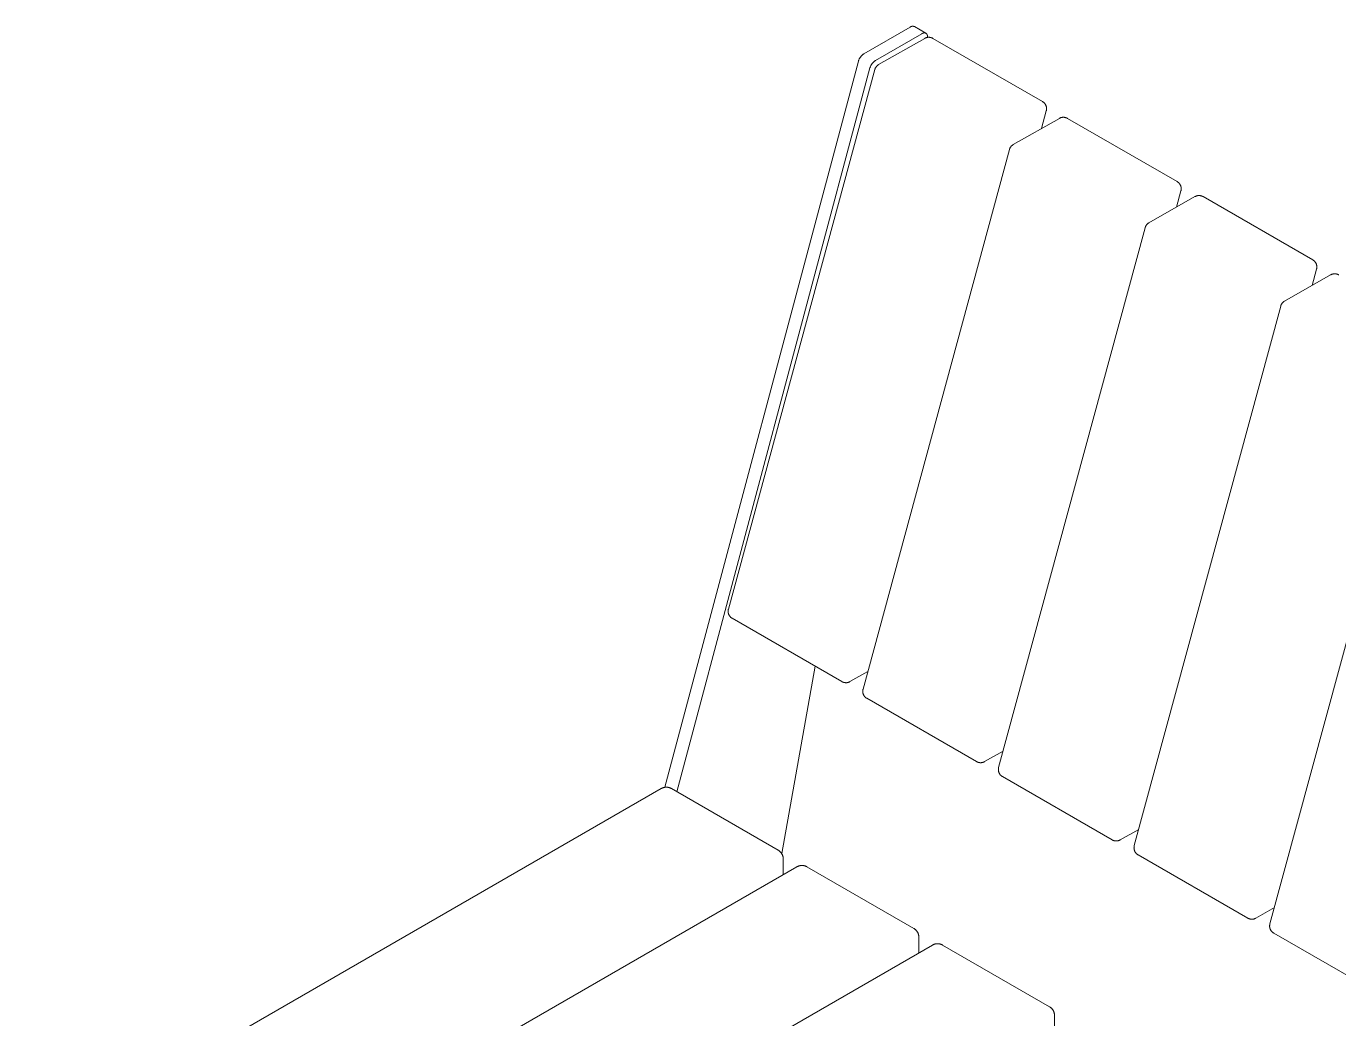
# Model space of a CAD drawing. Header units: inches. Extents: x -6 to 165, y -5 to 126.
# Drawn here: x 121.4 to 137.79, y 63.56 to 75.96 of the extents above; entities that cross this region are included whole.
import ezdxf

# ---------------------------------------------------------------- set-up
doc = ezdxf.new("R2010")
doc.units = ezdxf.units.IN
doc.layers.add('ZANO_R', color=7, linetype='Continuous', lineweight=0)

msp = doc.modelspace()

# ---------------------------------------------------------------- linework, layer by layer
at = {"layer": 'ZANO_R'}
for p, q in [((132.43634, 75.9497), (131.85672, 75.61505)), ((132.43776, 75.95069), (132.43634, 75.9497)), ((132.43922, 75.95162), (132.43776, 75.95069)), ((132.4407, 75.95251), (132.43922, 75.95162)), ((132.44221, 75.95335), (132.4407, 75.95251)), ((132.44375, 75.95414), (132.44221, 75.95335)), ((132.44532, 75.95487), (132.44375, 75.95414)), ((132.44691, 75.95555), (132.44532, 75.95487)), ((132.44853, 75.95618), (132.44691, 75.95555)), ((132.45016, 75.95675), (132.44853, 75.95618)), ((132.45181, 75.95726), (132.45016, 75.95675)), ((132.45348, 75.95772), (132.45181, 75.95726)), ((132.45516, 75.95813), (132.45348, 75.95772)), ((132.45686, 75.95847), (132.45516, 75.95813)), ((132.45856, 75.95876), (132.45686, 75.95847)), ((132.46028, 75.95899), (132.45856, 75.95876)), ((132.462, 75.95916), (132.46028, 75.95899)), ((132.46373, 75.95927), (132.462, 75.95916)), ((132.46546, 75.95932), (132.46373, 75.95927)), ((132.46719, 75.95932), (132.46546, 75.95932)), ((132.46892, 75.95925), (132.46719, 75.95932)), ((132.47064, 75.95913), (132.46892, 75.95925)), ((132.47236, 75.95895), (132.47064, 75.95913)), ((132.47408, 75.95871), (132.47236, 75.95895)), ((132.47578, 75.95841), (132.47408, 75.95871)), ((132.47748, 75.95806), (132.47578, 75.95841)), ((132.47916, 75.95765), (132.47748, 75.95806)), ((132.48082, 75.95718), (132.47916, 75.95765)), ((132.48247, 75.95665), (132.48082, 75.95718)), ((132.4841, 75.95607), (132.48247, 75.95665)), ((132.48571, 75.95544), (132.4841, 75.95607)), ((132.4873, 75.95475), (132.48571, 75.95544)), ((132.63142, 75.87154), (132.4873, 75.95475)), ((132.58836, 75.87055), (132.58638, 75.86962)), ((132.59035, 75.87141), (132.58836, 75.87055)), ((132.59234, 75.87221), (132.59035, 75.87141)), ((132.59433, 75.87294), (132.59234, 75.87221)), ((132.59631, 75.8736), (132.59433, 75.87294)), ((132.59829, 75.87419), (132.59631, 75.8736)), ((132.60026, 75.87472), (132.59829, 75.87419)), ((132.60222, 75.87517), (132.60026, 75.87472)), ((132.60319, 75.87536), (132.60222, 75.87517)), ((132.60417, 75.87554), (132.60319, 75.87536)), ((132.60513, 75.8757), (132.60417, 75.87554)), ((132.60609, 75.87585), (132.60513, 75.8757)), ((132.60705, 75.87597), (132.60609, 75.87585)), ((132.608, 75.87607), (132.60705, 75.87597)), ((132.60895, 75.87616), (132.608, 75.87607)), ((132.60989, 75.87622), (132.60895, 75.87616)), ((132.61083, 75.87627), (132.60989, 75.87622)), ((132.61176, 75.8763), (132.61083, 75.87627)), ((132.61268, 75.87631), (132.61176, 75.8763)), ((132.6136, 75.8763), (132.61268, 75.87631)), ((132.61451, 75.87627), (132.6136, 75.8763)), ((132.61541, 75.87623), (132.61451, 75.87627)), ((132.61631, 75.87616), (132.61541, 75.87623)), ((132.6172, 75.87607), (132.61631, 75.87616)), ((132.61808, 75.87597), (132.6172, 75.87607)), ((132.61895, 75.87585), (132.61808, 75.87597)), ((132.61981, 75.87571), (132.61895, 75.87585)), ((132.62067, 75.87555), (132.61981, 75.87571)), ((132.62151, 75.87537), (132.62067, 75.87555)), ((132.62235, 75.87517), (132.62151, 75.87537)), ((132.62317, 75.87496), (132.62235, 75.87517)), ((132.62399, 75.87472), (132.62317, 75.87496)), ((132.6248, 75.87447), (132.62399, 75.87472)), ((132.62559, 75.87421), (132.6248, 75.87447)), ((132.62638, 75.87392), (132.62559, 75.87421)), ((132.62716, 75.87362), (132.62638, 75.87392)), ((132.62792, 75.87329), (132.62716, 75.87362)), ((132.62868, 75.87296), (132.62792, 75.87329)), ((132.62942, 75.8726), (132.62868, 75.87296)), ((132.63015, 75.87223), (132.62942, 75.8726)), ((132.63088, 75.87184), (132.63015, 75.87223)), ((132.63159, 75.87144), (132.63088, 75.87184)), ((132.63229, 75.87102), (132.63159, 75.87144)), ((132.63297, 75.87058), (132.63229, 75.87102)), ((132.63365, 75.87013), (132.63297, 75.87058)), ((132.63431, 75.86966), (132.63365, 75.87013)), ((132.58046, 75.86649), (132.00084, 75.53184)), ((132.04176, 75.48031), (132.6169, 75.80801)), ((132.58243, 75.86759), (132.58046, 75.86649)), ((132.5844, 75.86864), (132.58243, 75.86759)), ((132.58638, 75.86962), (132.5844, 75.86864)), ((132.6169, 75.80801), (132.62, 75.80971)), ((132.62, 75.80971), (132.62316, 75.8113)), ((132.62316, 75.8113), (132.62638, 75.81278)), ((132.62638, 75.81278), (132.62964, 75.81415)), ((132.62964, 75.81415), (132.63295, 75.8154)), ((132.63295, 75.8154), (132.6363, 75.81653)), ((132.63496, 75.86918), (132.63431, 75.86966)), ((132.6356, 75.86869), (132.63496, 75.86918)), ((132.63623, 75.86818), (132.6356, 75.86869)), ((132.63685, 75.86765), (132.63623, 75.86818)), ((132.6363, 75.81653), (132.63969, 75.81755)), ((132.63775, 75.86684), (132.63685, 75.86765)), ((132.63863, 75.86598), (132.63775, 75.86684)), ((132.63949, 75.86509), (132.63863, 75.86598)), ((132.64033, 75.86416), (132.63949, 75.86509)), ((132.63969, 75.81755), (132.64311, 75.81845)), ((132.64115, 75.86319), (132.64033, 75.86416)), ((132.64064, 75.81782), (132.65435, 75.82563)), ((132.64195, 75.86218), (132.64115, 75.86319)), ((132.64272, 75.86113), (132.64195, 75.86218)), ((132.64346, 75.86005), (132.64272, 75.86113)), ((132.64311, 75.81845), (132.64656, 75.81924)), ((132.64418, 75.85893), (132.64346, 75.86005)), ((132.64488, 75.85777), (132.64418, 75.85893)), ((132.64555, 75.85658), (132.64488, 75.85777)), ((132.64619, 75.85535), (132.64555, 75.85658)), ((132.6468, 75.85409), (132.64619, 75.85535)), ((132.64656, 75.81924), (132.65003, 75.8199)), ((132.64738, 75.85279), (132.6468, 75.85409)), ((132.64793, 75.85146), (132.64738, 75.85279)), ((132.64846, 75.8501), (132.64793, 75.85146)), ((132.64895, 75.8487), (132.64846, 75.8501)), ((132.64941, 75.84727), (132.64895, 75.8487)), ((132.64985, 75.84582), (132.64941, 75.84727)), ((132.65025, 75.84433), (132.64985, 75.84582)), ((132.65003, 75.8199), (132.65353, 75.82044)), ((132.65062, 75.84281), (132.65025, 75.84433)), ((132.65095, 75.84127), (132.65062, 75.84281)), ((132.65126, 75.8397), (132.65095, 75.84127)), ((132.65153, 75.83811), (132.65126, 75.8397)), ((132.65177, 75.83649), (132.65153, 75.83811)), ((132.65197, 75.83485), (132.65177, 75.83649)), ((132.65215, 75.83319), (132.65197, 75.83485)), ((132.65229, 75.8315), (132.65215, 75.83319)), ((132.6524, 75.8298), (132.65229, 75.8315)), ((132.65247, 75.82808), (132.6524, 75.8298)), ((132.65251, 75.82634), (132.65247, 75.82808)), ((132.65253, 75.82459), (132.65251, 75.82634)), ((132.65353, 75.82044), (132.65704, 75.82086)), ((132.66195, 75.82124), (132.65435, 75.82563)), ((132.65704, 75.82086), (132.66057, 75.82115)), ((132.66057, 75.82115), (132.6641, 75.82133)), ((132.6641, 75.82133), (132.66764, 75.82138)), ((132.66764, 75.82138), (132.67118, 75.82131)), ((132.67118, 75.82131), (132.67471, 75.82111)), ((132.67471, 75.82111), (132.67823, 75.8208)), ((132.67823, 75.8208), (132.68174, 75.82036)), ((132.68174, 75.82036), (132.68524, 75.8198)), ((132.68524, 75.8198), (132.68871, 75.81912)), ((132.68871, 75.81912), (132.69215, 75.81831)), ((132.69215, 75.81831), (132.69557, 75.81739)), ((132.69557, 75.81739), (132.69895, 75.81636)), ((132.69895, 75.81636), (132.7023, 75.8152)), ((132.7023, 75.8152), (132.7056, 75.81393)), ((132.7056, 75.81393), (132.70885, 75.81255)), ((132.70885, 75.81255), (132.71206, 75.81105)), ((132.71206, 75.81105), (132.71521, 75.80944)), ((132.71521, 75.80944), (132.7183, 75.80773)), ((132.7183, 75.80773), (134.08747, 75.01724)), ((131.79798, 75.54653), (131.79585, 75.54159)), ((131.80028, 75.5514), (131.79798, 75.54653)), ((131.80274, 75.55618), (131.80028, 75.5514)), ((131.80536, 75.56088), (131.80274, 75.55618)), ((131.80813, 75.5655), (131.80536, 75.56088)), ((131.81106, 75.57001), (131.80813, 75.5655)), ((131.81413, 75.57443), (131.81106, 75.57001)), ((131.81735, 75.57874), (131.81413, 75.57443)), ((131.82071, 75.58294), (131.81735, 75.57874)), ((131.82422, 75.58702), (131.82071, 75.58294)), ((131.82785, 75.59099), (131.82422, 75.58702)), ((131.83162, 75.59483), (131.82785, 75.59099)), ((131.83551, 75.59854), (131.83162, 75.59483)), ((131.83953, 75.60212), (131.83551, 75.59854)), ((131.84366, 75.60557), (131.83953, 75.60212)), ((131.84791, 75.60888), (131.84366, 75.60557)), ((131.85226, 75.61204), (131.84791, 75.60888)), ((131.85672, 75.61505), (131.85226, 75.61204)), ((131.789, 75.52121), (129.37085, 66.45347)), ((131.93312, 75.438), (129.52239, 66.39806)), ((130.16554, 68.67865), (131.99386, 75.41845)), ((131.79046, 75.52639), (131.789, 75.52121)), ((131.79208, 75.53151), (131.79046, 75.52639)), ((131.79388, 75.53658), (131.79208, 75.53151)), ((131.79585, 75.54159), (131.79388, 75.53658)), ((131.93458, 75.44318), (131.93312, 75.438)), ((131.93621, 75.4483), (131.93458, 75.44318)), ((131.93801, 75.45338), (131.93621, 75.4483)), ((131.93997, 75.45838), (131.93801, 75.45338)), ((131.94211, 75.46332), (131.93997, 75.45838)), ((131.9444, 75.46819), (131.94211, 75.46332)), ((131.94686, 75.47297), (131.9444, 75.46819)), ((131.94948, 75.47768), (131.94686, 75.47297)), ((131.95225, 75.48229), (131.94948, 75.47768)), ((131.95518, 75.4868), (131.95225, 75.48229)), ((131.95825, 75.49122), (131.95518, 75.4868)), ((131.96147, 75.49553), (131.95825, 75.49122)), ((131.96484, 75.49973), (131.96147, 75.49553)), ((131.96834, 75.50381), (131.96484, 75.49973)), ((131.97198, 75.50778), (131.96834, 75.50381)), ((131.97574, 75.51162), (131.97198, 75.50778)), ((131.97964, 75.51533), (131.97574, 75.51162)), ((131.98365, 75.51892), (131.97964, 75.51533)), ((131.98778, 75.52236), (131.98365, 75.51892)), ((131.99203, 75.52567), (131.98778, 75.52236)), ((131.99638, 75.52883), (131.99203, 75.52567)), ((131.99386, 75.41845), (131.99483, 75.4218)), ((131.99483, 75.4218), (131.99592, 75.42512)), ((131.99592, 75.42512), (131.99712, 75.4284)), ((132.00084, 75.53184), (131.99638, 75.52883)), ((131.99712, 75.4284), (131.99843, 75.43163)), ((131.99843, 75.43163), (131.99985, 75.43482)), ((131.99985, 75.43482), (132.00138, 75.43796)), ((132.00138, 75.43796), (132.00301, 75.44105)), ((132.00301, 75.44105), (132.00475, 75.44407)), ((132.00475, 75.44407), (132.0066, 75.44704)), ((132.0066, 75.44704), (132.00854, 75.44994)), ((132.00854, 75.44994), (132.01058, 75.45277)), ((132.01058, 75.45277), (132.01272, 75.45553)), ((132.01272, 75.45553), (132.01495, 75.45822)), ((132.01495, 75.45822), (132.01727, 75.46082)), ((132.01727, 75.46082), (132.01968, 75.46335)), ((132.01968, 75.46335), (132.02218, 75.46579)), ((132.02218, 75.46579), (132.02475, 75.46815)), ((132.02475, 75.46815), (132.02741, 75.47042)), ((132.02741, 75.47042), (132.03014, 75.47259)), ((132.03014, 75.47259), (132.03295, 75.47467)), ((132.03295, 75.47467), (132.03582, 75.47665)), ((132.03582, 75.47665), (132.03876, 75.47853)), ((132.03876, 75.47853), (132.04176, 75.48031)), ((134.13487, 74.9023), (134.07516, 74.68218)), ((134.08747, 75.01724), (134.09049, 75.01542)), ((134.09049, 75.01542), (134.09344, 75.01351)), ((134.09344, 75.01351), (134.09633, 75.01149)), ((134.09633, 75.01149), (134.09914, 75.00938)), ((134.09914, 75.00938), (134.10188, 75.00717)), ((134.10188, 75.00717), (134.10454, 75.00487)), ((134.10454, 75.00487), (134.10712, 75.00247)), ((134.10712, 75.00247), (134.10961, 74.99999)), ((134.10961, 74.99999), (134.11202, 74.99743)), ((134.11202, 74.99743), (134.11434, 74.99478)), ((134.11434, 74.99478), (134.11656, 74.99206)), ((134.11656, 74.99206), (134.11869, 74.98925)), ((134.11869, 74.98925), (134.12072, 74.98638)), ((134.12072, 74.98638), (134.12266, 74.98344)), ((134.12266, 74.98344), (134.12448, 74.98043)), ((134.12448, 74.98043), (134.12621, 74.97737)), ((134.12621, 74.97737), (134.12782, 74.97424)), ((134.12782, 74.97424), (134.12933, 74.97106)), ((134.12933, 74.97106), (134.13073, 74.96783)), ((134.13073, 74.96783), (134.13202, 74.96456)), ((134.13202, 74.96456), (134.13319, 74.96124)), ((134.13319, 74.96124), (134.13424, 74.95788)), ((134.13424, 74.95788), (134.13518, 74.95449)), ((134.13574, 74.90571), (134.13487, 74.9023)), ((134.13518, 74.95449), (134.136, 74.95107)), ((134.13648, 74.90915), (134.13574, 74.90571)), ((134.136, 74.95107), (134.13671, 74.94762)), ((134.1371, 74.91261), (134.13648, 74.90915)), ((134.13671, 74.94762), (134.13729, 74.94415)), ((134.13761, 74.91609), (134.1371, 74.91261)), ((134.13729, 74.94415), (134.13776, 74.94067)), ((134.13799, 74.91959), (134.13761, 74.91609)), ((134.13776, 74.94067), (134.1381, 74.93716)), ((134.13826, 74.9231), (134.13799, 74.91959)), ((134.1381, 74.93716), (134.13832, 74.93365)), ((134.1384, 74.92662), (134.13826, 74.9231)), ((134.13832, 74.93365), (134.13842, 74.93013)), ((134.13842, 74.93013), (134.1384, 74.92662)), ((133.72255, 74.48127), (134.29768, 74.80897)), ((134.29768, 74.80897), (134.30079, 74.81067)), ((134.30079, 74.81067), (134.30395, 74.81226)), ((134.30395, 74.81226), (134.30716, 74.81374)), ((134.30716, 74.81374), (134.31043, 74.8151)), ((134.31043, 74.8151), (134.31373, 74.81635)), ((134.31373, 74.81635), (134.31708, 74.81749)), ((134.31708, 74.81749), (134.32047, 74.81851)), ((134.32047, 74.81851), (134.32389, 74.81941)), ((134.32389, 74.81941), (134.32734, 74.82019)), ((134.32734, 74.82019), (134.33082, 74.82085)), ((134.33082, 74.82085), (134.33432, 74.82139)), ((134.33432, 74.82139), (134.33783, 74.82181)), ((134.33783, 74.82181), (134.34135, 74.82211)), ((134.34135, 74.82211), (134.34489, 74.82228)), ((134.34489, 74.82228), (134.34843, 74.82233)), ((134.34843, 74.82233), (134.35196, 74.82226)), ((134.35196, 74.82226), (134.35549, 74.82207)), ((134.35549, 74.82207), (134.35902, 74.82175)), ((134.35902, 74.82175), (134.36253, 74.82131)), ((134.36253, 74.82131), (134.36602, 74.82075)), ((134.36602, 74.82075), (134.36949, 74.82007)), ((134.36949, 74.82007), (134.37294, 74.81927)), ((134.37294, 74.81927), (134.37636, 74.81835)), ((134.37636, 74.81835), (134.37974, 74.81731)), ((134.37974, 74.81731), (134.38308, 74.81616)), ((134.38308, 74.81616), (134.38638, 74.81488)), ((134.38638, 74.81488), (134.38964, 74.8135)), ((134.38964, 74.8135), (134.39284, 74.812)), ((134.39284, 74.812), (134.396, 74.8104)), ((134.396, 74.8104), (134.39909, 74.80868)), ((134.39909, 74.80868), (135.76826, 74.01819)), ((131.84632, 67.67961), (133.67465, 74.4194)), ((133.67465, 74.4194), (133.67562, 74.42276)), ((133.67562, 74.42276), (133.6767, 74.42607)), ((133.6767, 74.42607), (133.6779, 74.42935)), ((133.6779, 74.42935), (133.67921, 74.43259)), ((133.67921, 74.43259), (133.68063, 74.43578)), ((133.68063, 74.43578), (133.68216, 74.43892)), ((133.68216, 74.43892), (133.6838, 74.442)), ((133.6838, 74.442), (133.68554, 74.44503)), ((133.68554, 74.44503), (133.68738, 74.44799)), ((133.68738, 74.44799), (133.68932, 74.45089)), ((133.68932, 74.45089), (133.69137, 74.45373)), ((133.69137, 74.45373), (133.6935, 74.45649)), ((133.6935, 74.45649), (133.69574, 74.45917)), ((133.69574, 74.45917), (133.69806, 74.46178)), ((133.69806, 74.46178), (133.70047, 74.46431)), ((133.70047, 74.46431), (133.70296, 74.46675)), ((133.70296, 74.46675), (133.70554, 74.46911)), ((133.70554, 74.46911), (133.70819, 74.47137)), ((133.70819, 74.47137), (133.71093, 74.47354)), ((133.71093, 74.47354), (133.71373, 74.47562)), ((133.71373, 74.47562), (133.71661, 74.47761)), ((133.71661, 74.47761), (133.71955, 74.47949)), ((133.71955, 74.47949), (133.72255, 74.48127)), ((135.76826, 74.01819), (135.77127, 74.01638)), ((135.77127, 74.01638), (135.77423, 74.01447)), ((135.77423, 74.01447), (135.77711, 74.01245)), ((135.77711, 74.01245), (135.77992, 74.01034)), ((135.77992, 74.01034), (135.78266, 74.00813)), ((135.78266, 74.00813), (135.78532, 74.00582)), ((135.78532, 74.00582), (135.7879, 74.00343)), ((135.7879, 74.00343), (135.7904, 74.00095)), ((135.7904, 74.00095), (135.7928, 73.99838)), ((135.7928, 73.99838), (135.79512, 73.99574)), ((135.79512, 73.99574), (135.79735, 73.99301)), ((135.79735, 73.99301), (135.79948, 73.99021)), ((135.79948, 73.99021), (135.80151, 73.98734)), ((135.80151, 73.98734), (135.80344, 73.9844)), ((135.80344, 73.9844), (135.80527, 73.98139)), ((135.80527, 73.98139), (135.80699, 73.97832)), ((135.80699, 73.97832), (135.80861, 73.9752)), ((135.80861, 73.9752), (135.81012, 73.97202)), ((135.81012, 73.97202), (135.81152, 73.96879)), ((135.81152, 73.96879), (135.8128, 73.96551)), ((135.8128, 73.96551), (135.81397, 73.9622)), ((135.81397, 73.9622), (135.81503, 73.95884)), ((135.81503, 73.95884), (135.81597, 73.95545)), ((135.81652, 73.90667), (135.81566, 73.90325)), ((135.81597, 73.95545), (135.81679, 73.95203)), ((135.81726, 73.9101), (135.81652, 73.90667)), ((135.81679, 73.95203), (135.81749, 73.94858)), ((135.81789, 73.91357), (135.81726, 73.9101)), ((135.81749, 73.94858), (135.81808, 73.94511)), ((135.81839, 73.91705), (135.81789, 73.91357)), ((135.81808, 73.94511), (135.81854, 73.94162)), ((135.81878, 73.92055), (135.81839, 73.91705)), ((135.81854, 73.94162), (135.81888, 73.93812)), ((135.81904, 73.92406), (135.81878, 73.92055)), ((135.81888, 73.93812), (135.81911, 73.93461)), ((135.81919, 73.92757), (135.81904, 73.92406)), ((135.81911, 73.93461), (135.81921, 73.93109)), ((135.81921, 73.93109), (135.81919, 73.92757)), ((135.41599, 73.50356), (135.99113, 73.83126)), ((135.81566, 73.90325), (135.76048, 73.69984)), ((135.99113, 73.83126), (135.99423, 73.83296)), ((135.99423, 73.83296), (135.99739, 73.83455)), ((135.99739, 73.83455), (136.00061, 73.83602)), ((136.00061, 73.83602), (136.00387, 73.83739)), ((136.00387, 73.83739), (136.00718, 73.83864)), ((136.00718, 73.83864), (136.01053, 73.83978)), ((136.01053, 73.83978), (136.01392, 73.8408)), ((136.01392, 73.8408), (136.01734, 73.8417)), ((136.01734, 73.8417), (136.02079, 73.84248)), ((136.02079, 73.84248), (136.02426, 73.84314)), ((136.02426, 73.84314), (136.02776, 73.84368)), ((136.02776, 73.84368), (136.03127, 73.8441)), ((136.03127, 73.8441), (136.0348, 73.8444)), ((136.0348, 73.8444), (136.03833, 73.84457)), ((136.03833, 73.84457), (136.04187, 73.84462)), ((136.04187, 73.84462), (136.04541, 73.84455)), ((136.04541, 73.84455), (136.04894, 73.84436)), ((136.04894, 73.84436), (136.05246, 73.84404)), ((136.05246, 73.84404), (136.05597, 73.8436)), ((136.05597, 73.8436), (136.05947, 73.84304)), ((136.05947, 73.84304), (136.06294, 73.84236)), ((136.06294, 73.84236), (136.06638, 73.84156)), ((136.06638, 73.84156), (136.0698, 73.84064)), ((136.0698, 73.84064), (136.07318, 73.8396)), ((136.07318, 73.8396), (136.07653, 73.83845)), ((136.07653, 73.83845), (136.07983, 73.83717)), ((136.07983, 73.83717), (136.08308, 73.83579)), ((136.08308, 73.83579), (136.08629, 73.83429)), ((136.08629, 73.83429), (136.08944, 73.83269)), ((136.08944, 73.83269), (136.09253, 73.83097)), ((136.09253, 73.83097), (137.4617, 73.04048)), ((133.53977, 66.7019), (135.36809, 73.44169)), ((135.36809, 73.44169), (135.36906, 73.44505)), ((135.36906, 73.44505), (135.37015, 73.44836)), ((135.37015, 73.44836), (135.37135, 73.45164)), ((135.37135, 73.45164), (135.37266, 73.45488)), ((135.37266, 73.45488), (135.37408, 73.45807)), ((135.37408, 73.45807), (135.37561, 73.46121)), ((135.37561, 73.46121), (135.37724, 73.46429)), ((135.37724, 73.46429), (135.37898, 73.46732)), ((135.37898, 73.46732), (135.38083, 73.47028)), ((135.38083, 73.47028), (135.38277, 73.47318)), ((135.38277, 73.47318), (135.38481, 73.47602)), ((135.38481, 73.47602), (135.38695, 73.47878)), ((135.38695, 73.47878), (135.38918, 73.48146)), ((135.38918, 73.48146), (135.3915, 73.48407)), ((135.3915, 73.48407), (135.39391, 73.4866)), ((135.39391, 73.4866), (135.3964, 73.48904)), ((135.3964, 73.48904), (135.39898, 73.49139)), ((135.39898, 73.49139), (135.40164, 73.49366)), ((135.40164, 73.49366), (135.40437, 73.49583)), ((135.40437, 73.49583), (135.40717, 73.49791)), ((135.40717, 73.49791), (135.41005, 73.4999)), ((135.41005, 73.4999), (135.41299, 73.50178)), ((135.41299, 73.50178), (135.41599, 73.50356)), ((137.5091, 72.92554), (137.45392, 72.72213)), ((137.4617, 73.04048), (137.46472, 73.03867)), ((137.46472, 73.03867), (137.46767, 73.03676)), ((137.46767, 73.03676), (137.47055, 73.03474)), ((137.47055, 73.03474), (137.47337, 73.03263)), ((137.47337, 73.03263), (137.47611, 73.03042)), ((137.47611, 73.03042), (137.47877, 73.02811)), ((137.47877, 73.02811), (137.48135, 73.02572)), ((137.48135, 73.02572), (137.48384, 73.02324)), ((137.48384, 73.02324), (137.48625, 73.02067)), ((137.48625, 73.02067), (137.48857, 73.01803)), ((137.48857, 73.01803), (137.49079, 73.0153)), ((137.49079, 73.0153), (137.49292, 73.0125)), ((137.49292, 73.0125), (137.49495, 73.00963)), ((137.49495, 73.00963), (137.49688, 73.00669)), ((137.49688, 73.00669), (137.49871, 73.00368)), ((137.49871, 73.00368), (137.50044, 73.00061)), ((137.50044, 73.00061), (137.50205, 72.99749)), ((137.50205, 72.99749), (137.50356, 72.99431)), ((137.50356, 72.99431), (137.50496, 72.99108)), ((137.50496, 72.99108), (137.50624, 72.9878)), ((137.50624, 72.9878), (137.50742, 72.98448)), ((137.50742, 72.98448), (137.50847, 72.98113)), ((137.50847, 72.98113), (137.50941, 72.97774)), ((137.50996, 72.92895), (137.5091, 72.92554)), ((137.50941, 72.97774), (137.51023, 72.97432)), ((137.51071, 72.93239), (137.50996, 72.92895)), ((137.51023, 72.97432), (137.51094, 72.97087)), ((137.51133, 72.93586), (137.51071, 72.93239)), ((137.51094, 72.97087), (137.51152, 72.9674)), ((137.51184, 72.93934), (137.51133, 72.93586)), ((137.51152, 72.9674), (137.51198, 72.96391)), ((137.51222, 72.94284), (137.51184, 72.93934)), ((137.51198, 72.96391), (137.51233, 72.96041)), ((137.51249, 72.94635), (137.51222, 72.94284)), ((137.51233, 72.96041), (137.51255, 72.9569)), ((137.51263, 72.94986), (137.51249, 72.94635)), ((137.51255, 72.9569), (137.51265, 72.95338)), ((137.51265, 72.95338), (137.51263, 72.94986)), ((137.10944, 72.52585), (137.68457, 72.85355)), ((137.68457, 72.85355), (137.68767, 72.85525)), ((137.68767, 72.85525), (137.69084, 72.85684)), ((137.69084, 72.85684), (137.69405, 72.85831)), ((137.69405, 72.85831), (137.69731, 72.85968)), ((137.69731, 72.85968), (137.70062, 72.86093)), ((137.70062, 72.86093), (137.70397, 72.86207)), ((137.70397, 72.86207), (137.70736, 72.86309)), ((137.70736, 72.86309), (137.71078, 72.86399)), ((137.71078, 72.86399), (137.71423, 72.86477)), ((137.71423, 72.86477), (137.71771, 72.86543)), ((137.71771, 72.86543), (137.7212, 72.86597)), ((137.7212, 72.86597), (137.72472, 72.86639)), ((137.72472, 72.86639), (137.72824, 72.86669)), ((137.72824, 72.86669), (137.73178, 72.86686)), ((137.73178, 72.86686), (137.73531, 72.86691)), ((137.73531, 72.86691), (137.73885, 72.86684)), ((137.73885, 72.86684), (137.74238, 72.86665)), ((137.74238, 72.86665), (137.74591, 72.86633)), ((137.74591, 72.86633), (137.74942, 72.86589)), ((137.74942, 72.86589), (137.75291, 72.86533)), ((137.75291, 72.86533), (137.75638, 72.86465)), ((137.75638, 72.86465), (137.75983, 72.86385)), ((137.75983, 72.86385), (137.76324, 72.86293)), ((137.76324, 72.86293), (137.76663, 72.86189)), ((137.76663, 72.86189), (137.76997, 72.86073)), ((137.76997, 72.86073), (137.77327, 72.85946)), ((137.77327, 72.85946), (137.77653, 72.85808)), ((137.77653, 72.85808), (137.77973, 72.85658)), ((137.77973, 72.85658), (137.78288, 72.85498)), ((137.78288, 72.85498), (137.78598, 72.85326)), ((135.23321, 65.72419), (137.06153, 72.46398)), ((137.06153, 72.46398), (137.06251, 72.46734)), ((137.06251, 72.46734), (137.06359, 72.47065)), ((137.06359, 72.47065), (137.06479, 72.47393)), ((137.06479, 72.47393), (137.0661, 72.47717)), ((137.0661, 72.47717), (137.06752, 72.48036)), ((137.06752, 72.48036), (137.06905, 72.4835)), ((137.06905, 72.4835), (137.07069, 72.48658)), ((137.07069, 72.48658), (137.07243, 72.48961)), ((137.07243, 72.48961), (137.07427, 72.49257)), ((137.07427, 72.49257), (137.07621, 72.49547)), ((137.07621, 72.49547), (137.07825, 72.49831)), ((137.07825, 72.49831), (137.08039, 72.50107)), ((137.08039, 72.50107), (137.08262, 72.50375)), ((137.08262, 72.50375), (137.08494, 72.50636)), ((137.08494, 72.50636), (137.08735, 72.50889)), ((137.08735, 72.50889), (137.08985, 72.51133)), ((137.08985, 72.51133), (137.09243, 72.51368)), ((137.09243, 72.51368), (137.09508, 72.51595)), ((137.09508, 72.51595), (137.09781, 72.51812)), ((137.09781, 72.51812), (137.10062, 72.5202)), ((137.10062, 72.5202), (137.10349, 72.52218)), ((137.10349, 72.52218), (137.10643, 72.52407)), ((137.10643, 72.52407), (137.10944, 72.52585)), ((136.92666, 64.74648), (138.75498, 71.48627)), ((130.16215, 68.65785), (130.16242, 68.66136)), ((130.16242, 68.66136), (130.1628, 68.66486)), ((130.1628, 68.66486), (130.16331, 68.66834)), ((130.16331, 68.66834), (130.16393, 68.6718)), ((130.16393, 68.6718), (130.16468, 68.67524)), ((130.16468, 68.67524), (130.16554, 68.67865)), ((130.16199, 68.65082), (130.16201, 68.65433)), ((130.16209, 68.6473), (130.16199, 68.65082)), ((130.16201, 68.65433), (130.16215, 68.65785)), ((130.16231, 68.64379), (130.16209, 68.6473)), ((130.16266, 68.64028), (130.16231, 68.64379)), ((130.16312, 68.6368), (130.16266, 68.64028)), ((130.1637, 68.63333), (130.16312, 68.6368)), ((130.16441, 68.62988), (130.1637, 68.63333)), ((130.16523, 68.62646), (130.16441, 68.62988)), ((130.16617, 68.62307), (130.16523, 68.62646)), ((130.16722, 68.61971), (130.16617, 68.62307)), ((130.1684, 68.61639), (130.16722, 68.61971)), ((130.16968, 68.61312), (130.1684, 68.61639)), ((130.17108, 68.60989), (130.16968, 68.61312)), ((130.17259, 68.60671), (130.17108, 68.60989)), ((130.1742, 68.60358), (130.17259, 68.60671)), ((130.17593, 68.60052), (130.1742, 68.60358)), ((130.17776, 68.59751), (130.17593, 68.60052)), ((130.17969, 68.59457), (130.17776, 68.59751)), ((130.18172, 68.5917), (130.17969, 68.59457)), ((130.18385, 68.58889), (130.18172, 68.5917)), ((130.18607, 68.58617), (130.18385, 68.58889)), ((130.18839, 68.58352), (130.18607, 68.58617)), ((130.1908, 68.58096), (130.18839, 68.58352)), ((130.1933, 68.57848), (130.1908, 68.58096)), ((130.19587, 68.57608), (130.1933, 68.57848)), ((130.19854, 68.57378), (130.19587, 68.57608)), ((130.20127, 68.57157), (130.19854, 68.57378)), ((130.20409, 68.56946), (130.20127, 68.57157)), ((130.20697, 68.56744), (130.20409, 68.56946)), ((130.20992, 68.56552), (130.20697, 68.56744)), ((130.21294, 68.56371), (130.20992, 68.56552)), ((131.58211, 67.77322), (130.21294, 68.56371)), ((130.83097, 65.62534), (131.24927, 67.96539)), ((131.90604, 67.89973), (131.68351, 67.77294)), ((131.5852, 67.77151), (131.58211, 67.77322)), ((131.58835, 67.7699), (131.5852, 67.77151)), ((131.59156, 67.7684), (131.58835, 67.7699)), ((131.59481, 67.76702), (131.59156, 67.7684)), ((131.59812, 67.76575), (131.59481, 67.76702)), ((131.60146, 67.76459), (131.59812, 67.76575)), ((131.60484, 67.76356), (131.60146, 67.76459)), ((131.60826, 67.76264), (131.60484, 67.76356)), ((131.6117, 67.76183), (131.60826, 67.76264)), ((131.61517, 67.76115), (131.6117, 67.76183)), ((131.61867, 67.76059), (131.61517, 67.76115)), ((131.62218, 67.76015), (131.61867, 67.76059)), ((131.6257, 67.75984), (131.62218, 67.76015)), ((131.62923, 67.75964), (131.6257, 67.75984)), ((131.63277, 67.75957), (131.62923, 67.75964)), ((131.63631, 67.75962), (131.63277, 67.75957)), ((131.63984, 67.7598), (131.63631, 67.75962)), ((131.64337, 67.76009), (131.63984, 67.7598)), ((131.64688, 67.76051), (131.64337, 67.76009)), ((131.65038, 67.76105), (131.64688, 67.76051)), ((131.65385, 67.76171), (131.65038, 67.76105)), ((131.6573, 67.7625), (131.65385, 67.76171)), ((131.66072, 67.7634), (131.6573, 67.7625)), ((131.66411, 67.76442), (131.66072, 67.7634)), ((131.66746, 67.76555), (131.66411, 67.76442)), ((131.67077, 67.7668), (131.66746, 67.76555)), ((131.67403, 67.76817), (131.67077, 67.7668)), ((131.67725, 67.76965), (131.67403, 67.76817)), ((131.68041, 67.77124), (131.67725, 67.76965)), ((131.68351, 67.77294), (131.68041, 67.77124)), ((131.84546, 67.6762), (131.84632, 67.67961)), ((131.84278, 67.65177), (131.8428, 67.65529)), ((131.84288, 67.64825), (131.84278, 67.65177)), ((131.8428, 67.65529), (131.84294, 67.6588)), ((131.8431, 67.64474), (131.84288, 67.64825)), ((131.84294, 67.6588), (131.8432, 67.66231)), ((131.84344, 67.64124), (131.8431, 67.64474)), ((131.8432, 67.66231), (131.84359, 67.66581)), ((131.84391, 67.63775), (131.84344, 67.64124)), ((131.84359, 67.66581), (131.84409, 67.66929)), ((131.84449, 67.63428), (131.84391, 67.63775)), ((131.84409, 67.66929), (131.84472, 67.67276)), ((131.84519, 67.63083), (131.84449, 67.63428)), ((131.84472, 67.67276), (131.84546, 67.6762)), ((131.84601, 67.62741), (131.84519, 67.63083)), ((131.84695, 67.62402), (131.84601, 67.62741)), ((131.84801, 67.62067), (131.84695, 67.62402)), ((131.84918, 67.61735), (131.84801, 67.62067)), ((131.85047, 67.61407), (131.84918, 67.61735)), ((131.85186, 67.61084), (131.85047, 67.61407)), ((131.85337, 67.60766), (131.85186, 67.61084)), ((131.85499, 67.60454), (131.85337, 67.60766)), ((131.85671, 67.60147), (131.85499, 67.60454)), ((131.85854, 67.59846), (131.85671, 67.60147)), ((131.86047, 67.59552), (131.85854, 67.59846)), ((131.8625, 67.59265), (131.86047, 67.59552)), ((131.86463, 67.58985), (131.8625, 67.59265)), ((131.86686, 67.58712), (131.86463, 67.58985)), ((131.86918, 67.58448), (131.86686, 67.58712)), ((131.87159, 67.58191), (131.86918, 67.58448)), ((131.87408, 67.57943), (131.87159, 67.58191)), ((131.87666, 67.57704), (131.87408, 67.57943)), ((131.87932, 67.57473), (131.87666, 67.57704)), ((131.88206, 67.57252), (131.87932, 67.57473)), ((131.88487, 67.57041), (131.88206, 67.57252)), ((131.88776, 67.5684), (131.88487, 67.57041)), ((131.89071, 67.56648), (131.88776, 67.5684)), ((131.89372, 67.56467), (131.89071, 67.56648)), ((133.26289, 66.77418), (131.89372, 67.56467)), ((133.59495, 66.90531), (133.3643, 66.77389)), ((133.26599, 66.77246), (133.26289, 66.77418)), ((133.26914, 66.77086), (133.26599, 66.77246)), ((133.27234, 66.76936), (133.26914, 66.77086)), ((133.2756, 66.76798), (133.27234, 66.76936)), ((133.2789, 66.76671), (133.2756, 66.76798)), ((133.28224, 66.76555), (133.2789, 66.76671)), ((133.28563, 66.76451), (133.28224, 66.76555)), ((133.28904, 66.76359), (133.28563, 66.76451)), ((133.29249, 66.76279), (133.28904, 66.76359)), ((133.29596, 66.76211), (133.29249, 66.76279)), ((133.29945, 66.76155), (133.29596, 66.76211)), ((133.30296, 66.76111), (133.29945, 66.76155)), ((133.30649, 66.76079), (133.30296, 66.76111)), ((133.31002, 66.7606), (133.30649, 66.76079)), ((133.31356, 66.76053), (133.31002, 66.7606)), ((133.31709, 66.76058), (133.31356, 66.76053)), ((133.32063, 66.76075), (133.31709, 66.76058)), ((133.32415, 66.76105), (133.32063, 66.76075)), ((133.32767, 66.76147), (133.32415, 66.76105)), ((133.33116, 66.76201), (133.32767, 66.76147)), ((133.33464, 66.76267), (133.33116, 66.76201)), ((133.33809, 66.76345), (133.33464, 66.76267)), ((133.34151, 66.76435), (133.33809, 66.76345)), ((133.3449, 66.76537), (133.34151, 66.76435)), ((133.34825, 66.76651), (133.3449, 66.76537)), ((133.35156, 66.76776), (133.34825, 66.76651)), ((133.35482, 66.76913), (133.35156, 66.76776)), ((133.35803, 66.7706), (133.35482, 66.76913)), ((133.3612, 66.77219), (133.35803, 66.7706)), ((133.3643, 66.77389), (133.3612, 66.77219)), ((133.53754, 66.69158), (133.53816, 66.69505)), ((133.53816, 66.69505), (133.53891, 66.69849)), ((133.53891, 66.69849), (133.53977, 66.7019)), ((133.53622, 66.67406), (133.53624, 66.67758)), ((133.53632, 66.67054), (133.53622, 66.67406)), ((133.53624, 66.67758), (133.53638, 66.68109)), ((133.53654, 66.66703), (133.53632, 66.67054)), ((133.53638, 66.68109), (133.53665, 66.6846)), ((133.53689, 66.66353), (133.53654, 66.66703)), ((133.53665, 66.6846), (133.53703, 66.6881)), ((133.53735, 66.66004), (133.53689, 66.66353)), ((133.53703, 66.6881), (133.53754, 66.69158)), ((133.53793, 66.65657), (133.53735, 66.66004)), ((133.53864, 66.65312), (133.53793, 66.65657)), ((133.53946, 66.6497), (133.53864, 66.65312)), ((133.5404, 66.64631), (133.53946, 66.6497)), ((133.54145, 66.64296), (133.5404, 66.64631)), ((133.54263, 66.63964), (133.54145, 66.64296)), ((133.54391, 66.63636), (133.54263, 66.63964)), ((133.54531, 66.63313), (133.54391, 66.63636)), ((133.54682, 66.62995), (133.54531, 66.63313)), ((133.54843, 66.62683), (133.54682, 66.62995)), ((133.55016, 66.62376), (133.54843, 66.62683)), ((133.55199, 66.62075), (133.55016, 66.62376)), ((133.55392, 66.61781), (133.55199, 66.62075)), ((133.55595, 66.61494), (133.55392, 66.61781)), ((133.55808, 66.61214), (133.55595, 66.61494)), ((133.5603, 66.60941), (133.55808, 66.61214)), ((133.56262, 66.60677), (133.5603, 66.60941)), ((133.56503, 66.6042), (133.56262, 66.60677)), ((133.56752, 66.60172), (133.56503, 66.6042)), ((133.5701, 66.59933), (133.56752, 66.60172)), ((133.57276, 66.59702), (133.5701, 66.59933)), ((133.5755, 66.59481), (133.57276, 66.59702)), ((133.57832, 66.5927), (133.5755, 66.59481)), ((133.5812, 66.59068), (133.57832, 66.5927)), ((133.58415, 66.58877), (133.5812, 66.59068)), ((133.58717, 66.58696), (133.58415, 66.58877)), ((134.95634, 65.79647), (133.58717, 66.58696)), ((121.39937, 61.8613), (129.32612, 66.43782)), ((129.32612, 66.43782), (129.32989, 66.43991)), ((129.32989, 66.43991), (129.33372, 66.44187)), ((129.33372, 66.44187), (129.33761, 66.4437)), ((129.33761, 66.4437), (129.34157, 66.4454)), ((129.34157, 66.4454), (129.34558, 66.44696)), ((129.34558, 66.44696), (129.34964, 66.44838)), ((129.34964, 66.44838), (129.35374, 66.44967)), ((129.35374, 66.44967), (129.35789, 66.45082)), ((129.35789, 66.45082), (129.36207, 66.45183)), ((129.36207, 66.45183), (129.36629, 66.4527)), ((129.36629, 66.4527), (129.37053, 66.45342)), ((129.37053, 66.45342), (129.37479, 66.454)), ((129.37479, 66.454), (129.37907, 66.45443)), ((129.37907, 66.45443), (129.38337, 66.45472)), ((129.38337, 66.45472), (129.38767, 66.45487)), ((129.38767, 66.45487), (129.39197, 66.45487)), ((129.39197, 66.45487), (129.39627, 66.45472)), ((129.39627, 66.45472), (129.40056, 66.45443)), ((129.40056, 66.45443), (129.40484, 66.454)), ((129.40484, 66.454), (129.40911, 66.45342)), ((129.40911, 66.45342), (129.41335, 66.4527)), ((129.41335, 66.4527), (129.41757, 66.45183)), ((129.41757, 66.45183), (129.42175, 66.45082)), ((129.42175, 66.45082), (129.4259, 66.44967)), ((129.4259, 66.44967), (129.43, 66.44838)), ((129.43, 66.44838), (129.43406, 66.44696)), ((129.43406, 66.44696), (129.43807, 66.4454)), ((129.43807, 66.4454), (129.44202, 66.4437)), ((129.44202, 66.4437), (129.44592, 66.44187)), ((129.44592, 66.44187), (129.44975, 66.43991)), ((129.44975, 66.43991), (129.45351, 66.43782)), ((129.45351, 66.43782), (130.78665, 65.66813)), ((135.28839, 65.9276), (135.05774, 65.79618)), ((134.95943, 65.79475), (134.95634, 65.79647)), ((134.96258, 65.79315), (134.95943, 65.79475)), ((134.96579, 65.79165), (134.96258, 65.79315)), ((134.96904, 65.79027), (134.96579, 65.79165)), ((134.97234, 65.78899), (134.96904, 65.79027)), ((134.97569, 65.78784), (134.97234, 65.78899)), ((134.97907, 65.7868), (134.97569, 65.78784)), ((134.98249, 65.78588), (134.97907, 65.7868)), ((134.98593, 65.78508), (134.98249, 65.78588)), ((134.9894, 65.7844), (134.98593, 65.78508)), ((134.9929, 65.78384), (134.9894, 65.7844)), ((134.99641, 65.7834), (134.9929, 65.78384)), ((134.99993, 65.78308), (134.99641, 65.7834)), ((135.00346, 65.78289), (134.99993, 65.78308)), ((135.007, 65.78282), (135.00346, 65.78289)), ((135.01054, 65.78287), (135.007, 65.78282)), ((135.01407, 65.78304), (135.01054, 65.78287)), ((135.0176, 65.78334), (135.01407, 65.78304)), ((135.02111, 65.78376), (135.0176, 65.78334)), ((135.02461, 65.7843), (135.02111, 65.78376)), ((135.02808, 65.78496), (135.02461, 65.7843)), ((135.03153, 65.78574), (135.02808, 65.78496)), ((135.03495, 65.78664), (135.03153, 65.78574)), ((135.03834, 65.78766), (135.03495, 65.78664)), ((135.04169, 65.7888), (135.03834, 65.78766)), ((135.045, 65.79005), (135.04169, 65.7888)), ((135.04826, 65.79142), (135.045, 65.79005)), ((135.05148, 65.79289), (135.04826, 65.79142)), ((135.05464, 65.79448), (135.05148, 65.79289)), ((135.05774, 65.79618), (135.05464, 65.79448)), ((135.23009, 65.70689), (135.23048, 65.71039)), ((135.23048, 65.71039), (135.23098, 65.71387)), ((135.23098, 65.71387), (135.23161, 65.71734)), ((135.23161, 65.71734), (135.23235, 65.72077)), ((135.23235, 65.72077), (135.23321, 65.72419)), ((130.78665, 65.66813), (130.79034, 65.66592)), ((130.79034, 65.66592), (130.79395, 65.66358)), ((130.79395, 65.66358), (130.79748, 65.66112)), ((130.79748, 65.66112), (130.80093, 65.65855)), ((130.80093, 65.65855), (130.80429, 65.65586)), ((130.80429, 65.65586), (130.80755, 65.65305)), ((130.80755, 65.65305), (130.81072, 65.65014)), ((130.81072, 65.65014), (130.81379, 65.64713)), ((130.81379, 65.64713), (130.81675, 65.64401)), ((130.81675, 65.64401), (130.81961, 65.64079)), ((130.81961, 65.64079), (130.82236, 65.63748)), ((130.82236, 65.63748), (130.82499, 65.63408)), ((130.82499, 65.63408), (130.82751, 65.63059)), ((130.82751, 65.63059), (130.82991, 65.62701)), ((130.82991, 65.62701), (130.83218, 65.62336)), ((130.83218, 65.62336), (130.83434, 65.61963)), ((130.83434, 65.61963), (130.83636, 65.61584)), ((130.83636, 65.61584), (130.83826, 65.61197)), ((130.83826, 65.61197), (130.84002, 65.60805)), ((130.84002, 65.60805), (130.84165, 65.60407)), ((130.84165, 65.60407), (130.84314, 65.60003)), ((130.84314, 65.60003), (130.8445, 65.59595)), ((130.8445, 65.59595), (130.84572, 65.59182)), ((130.84572, 65.59182), (130.8468, 65.58766)), ((130.8468, 65.58766), (130.84774, 65.58346)), ((130.84774, 65.58346), (130.84853, 65.57923)), ((130.84853, 65.57923), (130.84918, 65.57497)), ((130.84918, 65.57497), (130.84969, 65.5707)), ((130.84969, 65.5707), (130.85005, 65.56641)), ((130.85005, 65.56641), (130.85027, 65.56212)), ((130.85027, 65.56212), (130.85034, 65.55781)), ((130.85034, 65.55781), (130.85034, 65.36241)), ((135.22966, 65.69635), (135.22968, 65.69987)), ((135.22976, 65.69283), (135.22966, 65.69635)), ((135.22968, 65.69987), (135.22983, 65.70338)), ((135.22999, 65.68932), (135.22976, 65.69283)), ((135.22983, 65.70338), (135.23009, 65.70689)), ((135.23033, 65.68582), (135.22999, 65.68932)), ((135.23079, 65.68233), (135.23033, 65.68582)), ((135.23138, 65.67886), (135.23079, 65.68233)), ((135.23208, 65.67541), (135.23138, 65.67886)), ((135.2329, 65.67199), (135.23208, 65.67541)), ((135.23384, 65.6686), (135.2329, 65.67199)), ((135.2349, 65.66524), (135.23384, 65.6686)), ((135.23607, 65.66193), (135.2349, 65.66524)), ((135.23735, 65.65865), (135.23607, 65.66193)), ((135.23875, 65.65542), (135.23735, 65.65865)), ((135.24026, 65.65224), (135.23875, 65.65542)), ((135.24188, 65.64912), (135.24026, 65.65224)), ((135.2436, 65.64605), (135.24188, 65.64912)), ((135.24543, 65.64304), (135.2436, 65.64605)), ((135.24736, 65.6401), (135.24543, 65.64304)), ((135.24939, 65.63723), (135.24736, 65.6401)), ((135.25152, 65.63443), (135.24939, 65.63723)), ((135.25375, 65.6317), (135.25152, 65.63443)), ((135.25607, 65.62906), (135.25375, 65.6317)), ((135.25847, 65.62649), (135.25607, 65.62906)), ((135.26097, 65.62401), (135.25847, 65.62649)), ((135.26355, 65.62162), (135.26097, 65.62401)), ((135.26621, 65.61931), (135.26355, 65.62162)), ((135.26895, 65.6171), (135.26621, 65.61931)), ((135.27176, 65.61499), (135.26895, 65.6171)), ((135.27464, 65.61297), (135.27176, 65.61499)), ((135.2776, 65.61106), (135.27464, 65.61297)), ((135.28061, 65.60925), (135.2776, 65.61106)), ((136.64978, 64.81876), (135.28061, 65.60925)), ((123.09281, 60.88359), (131.01957, 65.46011)), ((131.01957, 65.46011), (131.02333, 65.4622)), ((131.02333, 65.4622), (131.02716, 65.46416)), ((131.02716, 65.46416), (131.03106, 65.46599)), ((131.03106, 65.46599), (131.03501, 65.46769)), ((131.03501, 65.46769), (131.03902, 65.46925)), ((131.03902, 65.46925), (131.04308, 65.47067)), ((131.04308, 65.47067), (131.04719, 65.47196)), ((131.04719, 65.47196), (131.05133, 65.47311)), ((131.05133, 65.47311), (131.05552, 65.47412)), ((131.05552, 65.47412), (131.05973, 65.47498)), ((131.05973, 65.47498), (131.06397, 65.47571)), ((131.06397, 65.47571), (131.06824, 65.47629)), ((131.06824, 65.47629), (131.07252, 65.47672)), ((131.07252, 65.47672), (131.07681, 65.47701)), ((131.07681, 65.47701), (131.08111, 65.47716)), ((131.08111, 65.47716), (131.08541, 65.47716)), ((131.08541, 65.47716), (131.08971, 65.47701)), ((131.08971, 65.47701), (131.09401, 65.47672)), ((131.09401, 65.47672), (131.09829, 65.47629)), ((131.09829, 65.47629), (131.10255, 65.47571)), ((131.10255, 65.47571), (131.10679, 65.47498)), ((131.10679, 65.47498), (131.11101, 65.47412)), ((131.11101, 65.47412), (131.11519, 65.47311)), ((131.11519, 65.47311), (131.11934, 65.47196)), ((131.11934, 65.47196), (131.12344, 65.47067)), ((131.12344, 65.47067), (131.1275, 65.46925)), ((131.1275, 65.46925), (131.13151, 65.46769)), ((131.13151, 65.46769), (131.13547, 65.46599)), ((131.13547, 65.46599), (131.13936, 65.46416)), ((131.13936, 65.46416), (131.14319, 65.4622)), ((131.14319, 65.4622), (131.14696, 65.46011)), ((131.14696, 65.46011), (132.48009, 64.69042)), ((136.98184, 64.94989), (136.75119, 64.81847)), ((136.65287, 64.81704), (136.64978, 64.81876)), ((136.65603, 64.81544), (136.65287, 64.81704)), ((136.65923, 64.81394), (136.65603, 64.81544)), ((136.66249, 64.81256), (136.65923, 64.81394)), ((136.66579, 64.81128), (136.66249, 64.81256)), ((136.66913, 64.81013), (136.66579, 64.81128)), ((136.67251, 64.80909), (136.66913, 64.81013)), ((136.67593, 64.80817), (136.67251, 64.80909)), ((136.67938, 64.80737), (136.67593, 64.80817)), ((136.68285, 64.80669), (136.67938, 64.80737)), ((136.68634, 64.80613), (136.68285, 64.80669)), ((136.68985, 64.80569), (136.68634, 64.80613)), ((136.69338, 64.80537), (136.68985, 64.80569)), ((136.69691, 64.80518), (136.69338, 64.80537)), ((136.70044, 64.80511), (136.69691, 64.80518)), ((136.70398, 64.80516), (136.70044, 64.80511)), ((136.70752, 64.80533), (136.70398, 64.80516)), ((136.71104, 64.80563), (136.70752, 64.80533)), ((136.71455, 64.80605), (136.71104, 64.80563)), ((136.71805, 64.80659), (136.71455, 64.80605)), ((136.72153, 64.80725), (136.71805, 64.80659)), ((136.72498, 64.80803), (136.72153, 64.80725)), ((136.7284, 64.80893), (136.72498, 64.80803)), ((136.73179, 64.80995), (136.7284, 64.80893)), ((136.73514, 64.81109), (136.73179, 64.80995)), ((136.73844, 64.81234), (136.73514, 64.81109)), ((136.74171, 64.8137), (136.73844, 64.81234)), ((136.74492, 64.81518), (136.74171, 64.8137)), ((136.74808, 64.81677), (136.74492, 64.81518)), ((136.75119, 64.81847), (136.74808, 64.81677)), ((136.92327, 64.72567), (136.92353, 64.72918)), ((136.92353, 64.72918), (136.92392, 64.73268)), ((136.92392, 64.73268), (136.92442, 64.73616)), ((136.92442, 64.73616), (136.92505, 64.73963)), ((136.92505, 64.73963), (136.92579, 64.74306)), ((136.92579, 64.74306), (136.92666, 64.74648)), ((132.48009, 64.69042), (132.48378, 64.68821)), ((132.48378, 64.68821), (132.4874, 64.68587)), ((132.4874, 64.68587), (132.49093, 64.68341)), ((132.49093, 64.68341), (132.49437, 64.68084)), ((132.49437, 64.68084), (132.49773, 64.67815)), ((132.49773, 64.67815), (132.501, 64.67534)), ((132.501, 64.67534), (132.50416, 64.67243)), ((132.50416, 64.67243), (132.50723, 64.66942)), ((132.50723, 64.66942), (132.5102, 64.6663)), ((132.5102, 64.6663), (132.51306, 64.66308)), ((132.51306, 64.66308), (132.5158, 64.65977)), ((132.5158, 64.65977), (132.51844, 64.65636)), ((132.51844, 64.65636), (132.52095, 64.65287)), ((132.52095, 64.65287), (132.52335, 64.6493)), ((132.52335, 64.6493), (132.52563, 64.64565)), ((132.52563, 64.64565), (132.52778, 64.64192)), ((132.52778, 64.64192), (132.5298, 64.63813)), ((132.5298, 64.63813), (132.5317, 64.63426)), ((132.5317, 64.63426), (132.53346, 64.63034)), ((132.53346, 64.63034), (132.53509, 64.62636)), ((132.53509, 64.62636), (132.53659, 64.62232)), ((132.53659, 64.62232), (132.53794, 64.61824)), ((132.53794, 64.61824), (132.53916, 64.61411)), ((132.53916, 64.61411), (132.54024, 64.60995)), ((132.54024, 64.60995), (132.54118, 64.60575)), ((132.54118, 64.60575), (132.54197, 64.60152)), ((132.54197, 64.60152), (132.54263, 64.59726)), ((132.54263, 64.59726), (132.54313, 64.59299)), ((132.54313, 64.59299), (132.5435, 64.5887)), ((132.5435, 64.5887), (132.54371, 64.5844)), ((132.54371, 64.5844), (132.54379, 64.5801)), ((132.54379, 64.5801), (132.54379, 64.3847)), ((136.92311, 64.71864), (136.92313, 64.72216)), ((136.92321, 64.71512), (136.92311, 64.71864)), ((136.92313, 64.72216), (136.92327, 64.72567)), ((136.92343, 64.71161), (136.92321, 64.71512)), ((136.92377, 64.70811), (136.92343, 64.71161)), ((136.92424, 64.70462), (136.92377, 64.70811)), ((136.92482, 64.70115), (136.92424, 64.70462)), ((136.92552, 64.6977), (136.92482, 64.70115)), ((136.92635, 64.69428), (136.92552, 64.6977)), ((136.92729, 64.69089), (136.92635, 64.69428)), ((136.92834, 64.68753), (136.92729, 64.69089)), ((136.92951, 64.68422), (136.92834, 64.68753)), ((136.9308, 64.68094), (136.92951, 64.68422)), ((136.9322, 64.67771), (136.9308, 64.68094)), ((136.9337, 64.67453), (136.9322, 64.67771)), ((136.93532, 64.67141), (136.9337, 64.67453)), ((136.93704, 64.66834), (136.93532, 64.67141)), ((136.93887, 64.66533), (136.93704, 64.66834)), ((136.9408, 64.66239), (136.93887, 64.66533)), ((136.94284, 64.65952), (136.9408, 64.66239)), ((136.94497, 64.65672), (136.94284, 64.65952)), ((136.94719, 64.65399), (136.94497, 64.65672)), ((136.94951, 64.65135), (136.94719, 64.65399)), ((136.95192, 64.64878), (136.94951, 64.65135)), ((136.95441, 64.6463), (136.95192, 64.64878)), ((136.95699, 64.64391), (136.95441, 64.6463)), ((136.95965, 64.6416), (136.95699, 64.64391)), ((136.96239, 64.63939), (136.95965, 64.6416)), ((136.9652, 64.63728), (136.96239, 64.63939)), ((136.96809, 64.63526), (136.9652, 64.63728)), ((136.97104, 64.63335), (136.96809, 64.63526)), ((136.97406, 64.63154), (136.97104, 64.63335)), ((138.34322, 63.84105), (136.97406, 64.63154)), ((124.78625, 59.90588), (132.71301, 64.4824)), ((132.71301, 64.4824), (132.71677, 64.48449)), ((132.71677, 64.48449), (132.72061, 64.48645)), ((132.72061, 64.48645), (132.7245, 64.48828)), ((132.7245, 64.48828), (132.72845, 64.48997)), ((132.72845, 64.48997), (132.73246, 64.49154)), ((132.73246, 64.49154), (132.73652, 64.49296)), ((132.73652, 64.49296), (132.74063, 64.49425)), ((132.74063, 64.49425), (132.74478, 64.4954)), ((132.74478, 64.4954), (132.74896, 64.49641)), ((132.74896, 64.49641), (132.75317, 64.49727)), ((132.75317, 64.49727), (132.75742, 64.498)), ((132.75742, 64.498), (132.76168, 64.49858)), ((132.76168, 64.49858), (132.76596, 64.49901)), ((132.76596, 64.49901), (132.77025, 64.4993)), ((132.77025, 64.4993), (132.77455, 64.49945)), ((132.77455, 64.49945), (132.77886, 64.49945)), ((132.77886, 64.49945), (132.78316, 64.4993)), ((132.78316, 64.4993), (132.78745, 64.49901)), ((132.78745, 64.49901), (132.79173, 64.49858)), ((132.79173, 64.49858), (132.796, 64.498)), ((132.796, 64.498), (132.80024, 64.49727)), ((132.80024, 64.49727), (132.80445, 64.49641)), ((132.80445, 64.49641), (132.80864, 64.4954)), ((132.80864, 64.4954), (132.81278, 64.49425)), ((132.81278, 64.49425), (132.81689, 64.49296)), ((132.81689, 64.49296), (132.82095, 64.49154)), ((132.82095, 64.49154), (132.82496, 64.48997)), ((132.82496, 64.48997), (132.82891, 64.48828)), ((132.82891, 64.48828), (132.83281, 64.48645)), ((132.83281, 64.48645), (132.83664, 64.48449)), ((132.83664, 64.48449), (132.8404, 64.4824)), ((132.8404, 64.4824), (134.17354, 63.71271)), ((134.17354, 63.71271), (134.17723, 63.7105)), ((134.17723, 63.7105), (134.18084, 63.70816)), ((134.18084, 63.70816), (134.18437, 63.7057)), ((134.18437, 63.7057), (134.18782, 63.70313)), ((134.18782, 63.70313), (134.19118, 63.70044)), ((134.19118, 63.70044), (134.19444, 63.69763)), ((134.19444, 63.69763), (134.19761, 63.69472)), ((134.19761, 63.69472), (134.20068, 63.6917)), ((134.20068, 63.6917), (134.20364, 63.68859)), ((134.20364, 63.68859), (134.2065, 63.68537)), ((134.2065, 63.68537), (134.20925, 63.68206)), ((134.20925, 63.68206), (134.21188, 63.67865)), ((134.21188, 63.67865), (134.2144, 63.67516)), ((134.2144, 63.67516), (134.2168, 63.67159)), ((134.2168, 63.67159), (134.21907, 63.66794)), ((134.21907, 63.66794), (134.22122, 63.66421)), ((134.22122, 63.66421), (134.22325, 63.66042)), ((134.22325, 63.66042), (134.22514, 63.65655)), ((134.22514, 63.65655), (134.22691, 63.65263)), ((134.22691, 63.65263), (134.22854, 63.64865)), ((134.22854, 63.64865), (134.23003, 63.64461)), ((134.23003, 63.64461), (134.23139, 63.64053)), ((134.23139, 63.64053), (134.23261, 63.6364)), ((134.23261, 63.6364), (134.23369, 63.63223)), ((134.23369, 63.63223), (134.23462, 63.62804)), ((134.23462, 63.62804), (134.23542, 63.62381)), ((134.23542, 63.62381), (134.23607, 63.61955)), ((134.23607, 63.61955), (134.23658, 63.61528)), ((134.23658, 63.61528), (134.23694, 63.61099)), ((134.23694, 63.61099), (134.23716, 63.60669)), ((134.23716, 63.60669), (134.23723, 63.60239)), ((134.23723, 63.60239), (134.23723, 63.40699))]:
    msp.add_line(p, q, dxfattribs=at)

doc.saveas('drawing.dxf')
